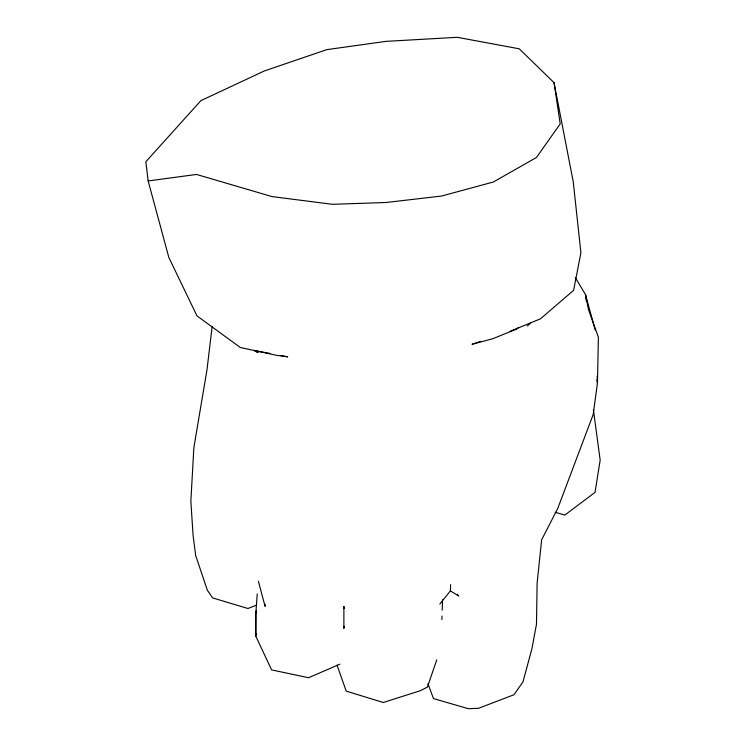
<?xml version="1.0" encoding="UTF-8"?>
<svg xmlns="http://www.w3.org/2000/svg" width="746" height="746" viewBox="0 0 746 746"><rect width="100%" height="100%" fill="white"/><g stroke="black" fill="none" stroke-linecap="round" stroke-linejoin="round"><path stroke-width="1.12" d="M441.893 619.534L442.005 616.056M442.191 610.237L442.537 599.784M439.823 604.027L450.397 590.888L450.64 584.631M257.23 593.919L256.074 610.125L255.775 636.17L271.609 669.908L308.564 677.722L339.896 664.182M212.19 326.328L206.931 370.156L193.848 447.749L190.855 501.191L193.083 535.469L195.685 555.574L207.341 590.179L212.601 597.9L247.914 608.494L256.559 605.146M344.251 626.211L343.859 628.449L343.906 606.377L344.214 608.54M256.307 610.517L255.664 613.921L255.775 636.17L256.326 633.96M436.755 659.828L427.411 687.075L420.53 690.628L383.295 702.508L346.209 691.122L337.015 665.068M527.347 325.983L530.714 322.953M518.19 327.867L516.316 329.182L492.817 338.721L471.994 344.307L480.638 341.36M509.826 331.401L540.505 318.794L573.618 290.325L580.91 252.763L573.254 181.865L554.045 82.666L519.263 48.816L457.223 37.3L385.859 41.375L326.739 49.656L264.252 70.991L200.888 100.645L145.824 161.77L148.156 180.961L168.848 257.491L196.963 315.875L240.315 347.515L276.925 355.394L287.714 356.84L281.037 355.562M148.156 180.961L196.496 174.443L271.992 196.58L332.436 204.311L386.186 202.492L441.567 196.039L493.376 182.005L536.449 157.481L560.209 123.892L554.045 82.666M269.921 353.445L254.358 350.471L258.079 352.644L254.162 350.34M555.117 512.26L564.797 515.085L595.028 492.369L600.176 460.095L593.443 410.104M450.397 590.888L458.743 595.998L457.223 594.31M575.325 277.605L585.461 294.53L595.243 330.086M427.934 683.69L433.482 698.592L468.348 708.7L478.54 708.299L514.003 694.731L522.983 681.835L531.963 648.544L536.477 624.141L537.12 583.111L541.643 539.768L557.756 508.427L593.191 414.524L597.462 383.024L598.395 337.285L588.473 309.571L585.461 294.53L586.393 301.421M258.377 581.181L265.072 606.395L265.035 604.101M596.996 379.574L597.462 383.024L597.173 376.115"/></g></svg>
